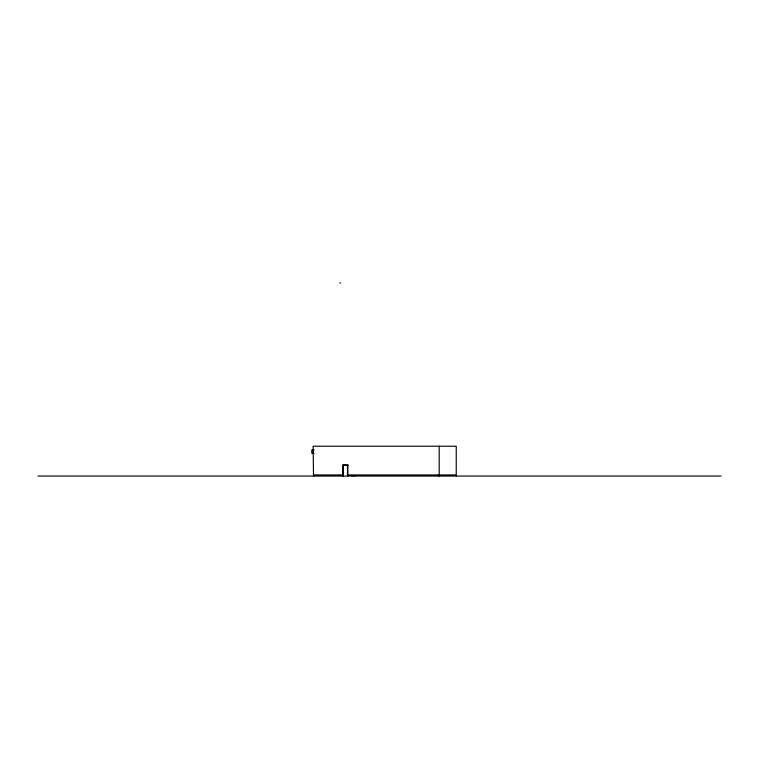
<?xml version="1.0" encoding="UTF-8"?>
<svg xmlns="http://www.w3.org/2000/svg" width="759" height="759" viewBox="0 0 759 759"><rect width="100%" height="100%" fill="white"/><g stroke="black" fill="none" stroke-linecap="round" stroke-linejoin="round"><path stroke-width="1.14" d="M339.871 282.946L340.677 282.946M314.15 449.888L311.807 449.888L311.807 453.246L314.15 453.246M348.002 465.001L342.802 465.001L342.802 476.054M342.878 465.22L347.755 465.22M313.524 474.944L342.802 474.944M347.679 474.944L456.244 474.944M351.37 475.637L355.43 475.637M37.95 476.054L721.05 476.054M456.244 476.054L456.244 446.216L313.116 446.216L313.524 476.054M439.195 446.216L439.195 476.054M347.679 465.001L347.679 476.054M347.622 465.163L347.527 476.054L347.461 465.22M343.106 476.054L343.077 465.163L343.03 476.054M313.429 449.888L313.429 453.246"/></g></svg>
